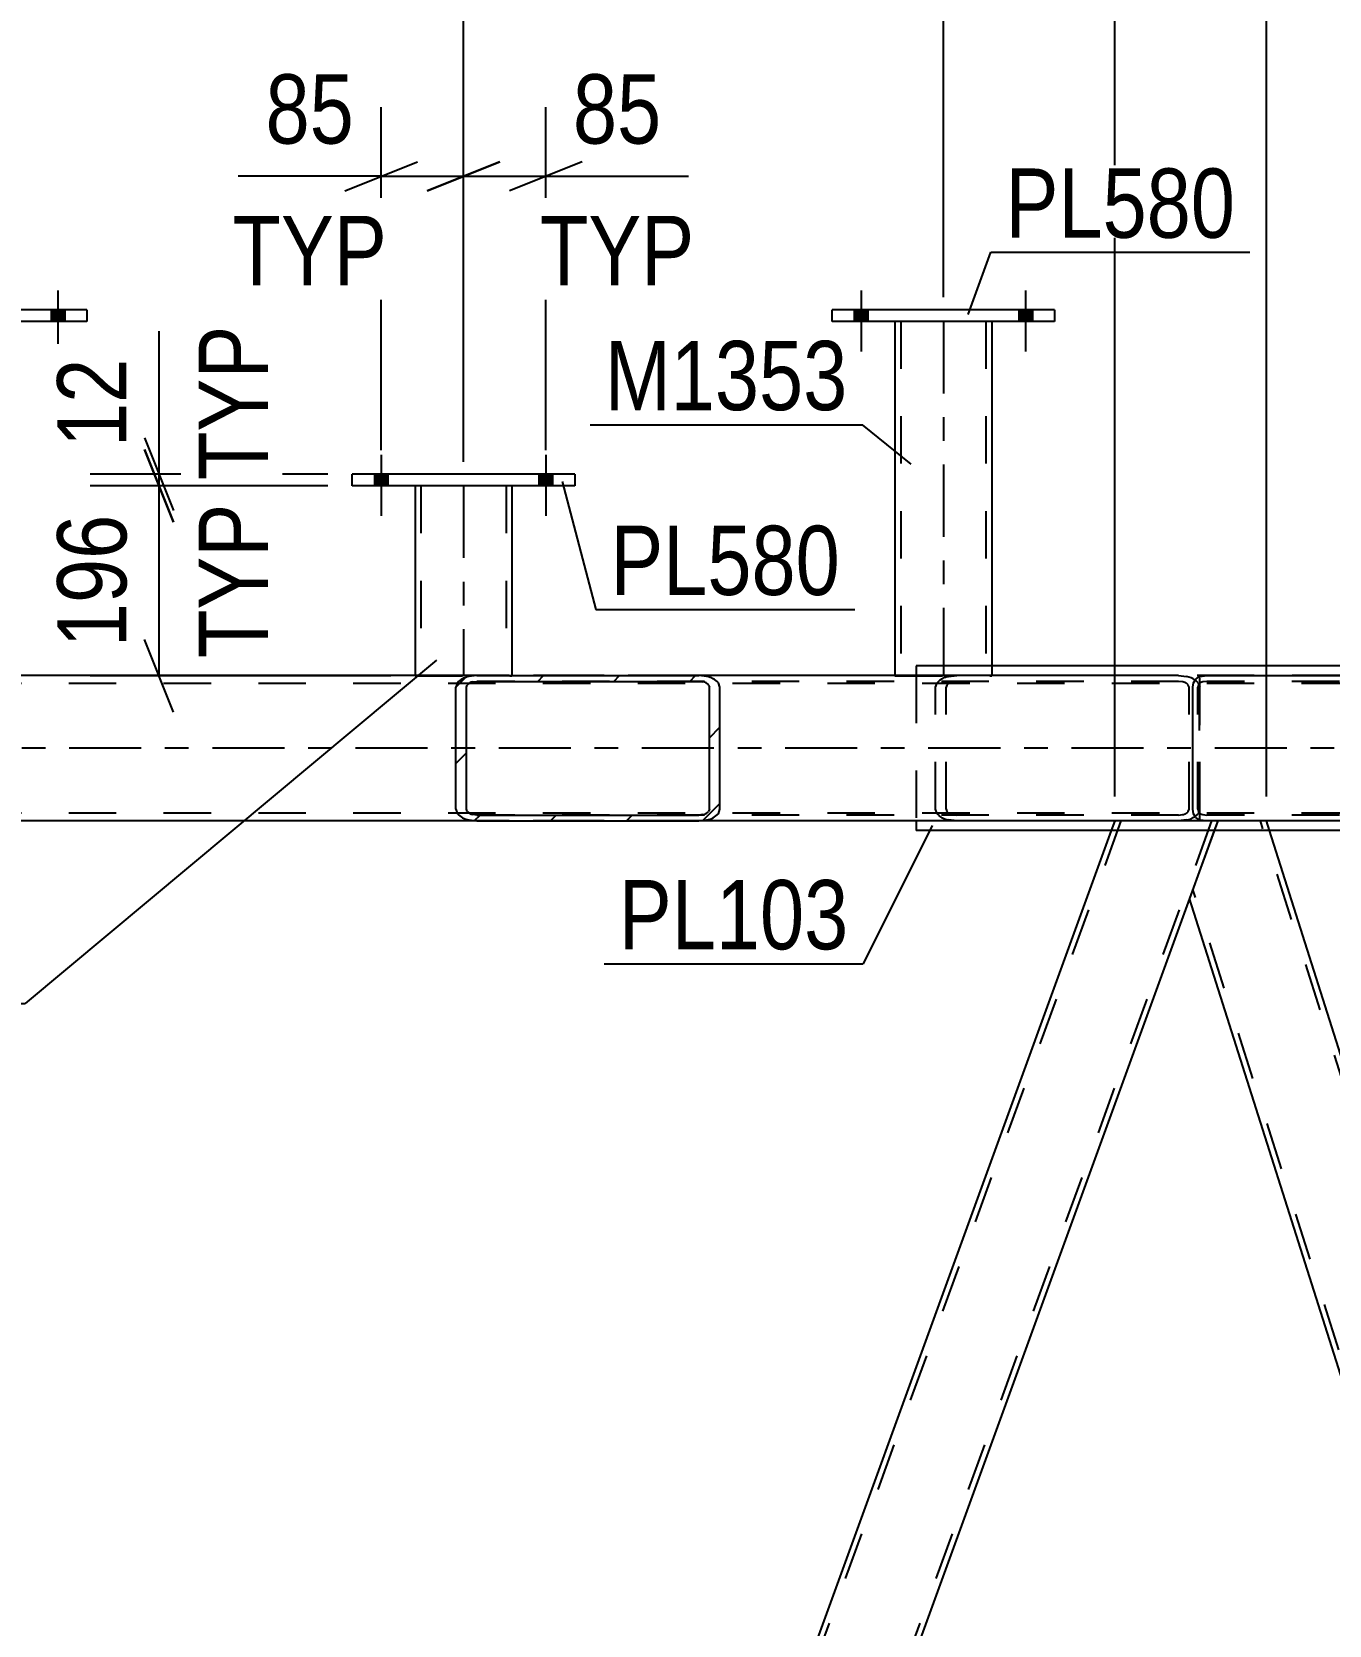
# Model space of a CAD drawing. Header units: millimetres. Extents: x -857 to 332, y -866 to -25.
# Drawn here: x -535.9 to -482.2, y -316.5 to -250.7 of the extents above; entities that cross this region are included whole.
import ezdxf

# ---------------------------------------------------------------- set-up
doc = ezdxf.new("R2010")
doc.units = ezdxf.units.MM
doc.linetypes.add('DXK_LINE_DOT2', pattern=[3.9198, 1.9599, -1.9599])
doc.linetypes.add('DXK_LINE_DOT3', pattern=[5.9187, 2.979, -0.9799, 0.9799, -0.9799])
doc.styles.add('Arial Narrow', font='ARIALN.TTF', dxfattribs={"height": 0.2})

# ---------------------------------------------------------------- blocks, each defined once
blk = doc.blocks.new('Part-570388934-1274 - 1255')
at = {"color": 2, "linetype": 'Continuous'}
for p, q in [((-499.307, -276.909), (-499.307, -277.309)), ((-476.45, -276.909), (-499.307, -276.909)), ((-476.45, -276.909), (-476.45, -277.309)), ((-499.307, -283.309), (-499.307, -283.709)), ((-476.45, -283.709), (-499.307, -283.709)), ((-476.45, -283.309), (-476.45, -283.709))]:
    blk.add_line(p, q, dxfattribs=at)
at = {"color": 7, "linetype": 'DXK_LINE_DOT2'}
for p, q in [((-499.307, -277.309), (-499.307, -283.309)), ((-476.45, -277.309), (-476.45, -283.309))]:
    blk.add_line(p, q, dxfattribs=at)
blk = doc.blocks.new('Part-570388934-1330 - 1255')
at = {"color": 7, "linetype": 'DXK_LINE_DOT2'}
for p, q in [((-490.842, -283.309), (-534.155, -402.309)), ((-487.097, -283.309), (-530.409, -402.309)), ((-491.098, -283.309), (-491.243, -283.709)), ((-486.841, -283.309), (-491.098, -283.309)), ((-491.098, -283.309), (-491.059, -283.309)), ((-486.841, -283.309), (-488.008, -286.515))]:
    blk.add_line(p, q, dxfattribs=at)
at = {"color": 2, "linetype": 'Continuous'}
for p, q in [((-491.243, -283.709), (-533.243, -399.104)), ((-488.008, -286.515), (-530.008, -401.909))]:
    blk.add_line(p, q, dxfattribs=at)
blk = doc.blocks.new('Part-570388934-1336 - 1255')
at = {"linetype": 'Continuous'}
h = blk.add_hatch(dxfattribs=at)
h.set_pattern_fill('', scale=0.7, style=0, pattern_type=0)
h.set_pattern_definition([(45, (-468.3392, -277.789), (-1.57154, 1.57154), [])])
h.paths.add_polyline_path([(-468.273, -277.605), (-468.339, -277.789), (-468.339, -282.829), (-468.273, -283.013), (-468.083, -283.168), (-467.8, -283.272), (-467.466, -283.309), (-458.295, -283.309), (-457.96, -283.272), (-457.677, -283.168), (-457.488, -283.013), (-457.421, -282.829), (-457.421, -277.789), (-457.488, -277.605), (-457.677, -277.45), (-457.96, -277.346), (-458.295, -277.309), (-467.466, -277.309), (-467.8, -277.346), (-468.083, -277.45)])
h.paths.add_polyline_path([(-467.633, -277.567), (-467.466, -277.549), (-458.295, -277.549), (-458.128, -277.567), (-457.986, -277.619), (-457.891, -277.697), (-457.858, -277.789), (-457.858, -282.829), (-457.891, -282.921), (-457.986, -282.999), (-458.128, -283.051), (-458.295, -283.069), (-467.466, -283.069), (-467.633, -283.051), (-467.775, -282.999), (-467.869, -282.921), (-467.902, -282.829), (-467.902, -277.789), (-467.869, -277.697), (-467.775, -277.619)])
at = {"color": 2, "linetype": 'Continuous'}
for p, q in [((-487.878, -277.789), (-487.845, -277.605)), ((-487.878, -282.829), (-487.878, -277.789)), ((-487.845, -277.605), (-487.751, -277.45)), ((-487.751, -277.45), (-487.609, -277.346)), ((-487.609, -277.346), (-487.589, -277.341)), ((-487.589, -277.341), (-487.295, -277.309)), ((-487.295, -277.309), (-467.466, -277.309)), ((-468.273, -277.605), (-468.339, -277.789)), ((-468.339, -282.829), (-468.339, -277.789)), ((-467.902, -277.789), (-467.869, -277.697)), ((-467.902, -282.829), (-467.902, -277.789)), ((-467.466, -277.309), (-467.8, -277.346)), ((-467.633, -277.567), (-467.466, -277.549)), ((-467.466, -277.309), (-458.295, -277.309)), ((-467.466, -277.549), (-458.295, -277.549)), ((-457.96, -277.346), (-458.295, -277.309)), ((-458.295, -277.549), (-458.128, -277.567)), ((-457.891, -277.697), (-457.858, -277.789)), ((-457.858, -282.829), (-457.858, -277.789)), ((-457.421, -277.789), (-457.488, -277.605)), ((-457.421, -282.829), (-457.421, -277.789)), ((-487.845, -283.013), (-487.878, -282.829)), ((-487.751, -283.168), (-487.845, -283.013)), ((-468.339, -282.829), (-468.273, -283.013)), ((-467.869, -282.921), (-467.902, -282.829)), ((-467.466, -283.069), (-467.633, -283.051)), ((-467.466, -283.069), (-458.295, -283.069)), ((-458.128, -283.051), (-458.295, -283.069)), ((-457.858, -282.829), (-457.891, -282.921)), ((-457.488, -283.013), (-457.421, -282.829)), ((-487.609, -283.273), (-487.751, -283.168)), ((-487.589, -283.277), (-487.609, -283.273)), ((-487.295, -283.309), (-487.589, -283.277)), ((-467.466, -283.309), (-487.295, -283.309)), ((-467.8, -283.272), (-467.466, -283.309)), ((-467.466, -283.309), (-458.295, -283.309)), ((-458.295, -283.309), (-457.96, -283.272))]:
    blk.add_line(p, q, dxfattribs=at)
at = {"color": 7, "linetype": 'DXK_LINE_DOT2'}
for p, q in [((-487.643, -277.697), (-487.66, -277.789)), ((-487.66, -282.829), (-487.66, -277.789)), ((-487.604, -277.619), (-487.643, -277.697)), ((-487.462, -277.567), (-487.604, -277.619)), ((-487.604, -277.619), (-487.604, -282.999)), ((-487.589, -283.277), (-487.589, -277.341)), ((-487.295, -277.549), (-487.462, -277.567)), ((-458.295, -277.549), (-487.295, -277.549)), ((-478.124, -277.309), (-477.789, -277.346)), ((-477.957, -277.567), (-478.124, -277.549)), ((-477.687, -277.789), (-477.72, -277.697)), ((-477.687, -282.829), (-477.687, -277.789)), ((-477.317, -277.605), (-477.25, -277.789)), ((-477.25, -282.829), (-477.25, -277.789)), ((-458.295, -277.309), (-467.466, -277.309)), ((-487.66, -282.829), (-487.643, -282.921)), ((-487.643, -282.921), (-487.604, -282.999)), ((-487.604, -282.999), (-487.462, -283.051)), ((-487.462, -283.051), (-487.295, -283.069)), ((-458.295, -283.069), (-487.295, -283.069)), ((-478.124, -283.069), (-477.957, -283.051)), ((-477.72, -282.921), (-477.687, -282.829)), ((-477.25, -282.829), (-477.317, -283.013)), ((-477.789, -283.273), (-478.124, -283.309)), ((-458.295, -283.309), (-467.466, -283.309))]:
    blk.add_line(p, q, dxfattribs=at)
for centre, radius, start, end in [((-478.024, -277.97), 0.409, 41.93612, 80.48182), ((-477.925, -278.151), 0.817, 41.93612, 80.48182), ((-478.024, -282.648), 0.409, 279.51834, 318.06404), ((-477.925, -282.467), 0.817, 279.51834, 318.06404)]:
    blk.add_arc(centre, radius, start, end, dxfattribs=at)
at = {"color": 2, "linetype": 'Continuous'}
for centre, radius, start, end in [((-467.665, -278.151), 0.817, 99.51834, 138.06404), ((-467.565, -277.97), 0.409, 99.51834, 138.06404), ((-458.195, -277.97), 0.409, 41.93612, 80.48182), ((-458.096, -278.151), 0.817, 41.93612, 80.48182), ((-467.665, -282.467), 0.817, 221.93612, 260.48182), ((-467.565, -282.648), 0.409, 221.93612, 260.48182), ((-458.195, -282.648), 0.409, 279.51834, 318.06404), ((-458.096, -282.467), 0.817, 279.51834, 318.06404)]:
    blk.add_arc(centre, radius, start, end, dxfattribs=at)
blk = doc.blocks.new('Part-570388934-1481 - 1255')
at = {"linetype": 'Continuous'}
h = blk.add_hatch(dxfattribs=at)
h.set_pattern_fill('', scale=0.7, style=0, pattern_type=0)
h.set_pattern_definition([(45, (-518.3356, -277.789), (-1.57154, 1.57154), [])])
h.paths.add_polyline_path([(-518.269, -277.605), (-518.336, -277.789), (-518.336, -282.829), (-518.269, -283.013), (-518.08, -283.168), (-517.796, -283.273), (-517.462, -283.309), (-508.291, -283.309), (-507.957, -283.273), (-507.673, -283.168), (-507.484, -283.013), (-507.418, -282.829), (-507.418, -277.789), (-507.484, -277.605), (-507.673, -277.45), (-507.957, -277.346), (-508.291, -277.309), (-517.462, -277.309), (-517.796, -277.346), (-518.08, -277.45)])
h.paths.add_polyline_path([(-517.629, -277.567), (-517.462, -277.549), (-508.291, -277.549), (-508.124, -277.567), (-507.982, -277.619), (-507.888, -277.697), (-507.854, -277.789), (-507.854, -282.829), (-507.888, -282.921), (-507.982, -282.999), (-508.124, -283.051), (-508.291, -283.069), (-517.462, -283.069), (-517.629, -283.051), (-517.771, -282.999), (-517.866, -282.921), (-517.899, -282.829), (-517.899, -277.789), (-517.866, -277.697), (-517.771, -277.619)])
at = {"color": 2, "linetype": 'Continuous'}
for p, q in [((-518.269, -277.605), (-518.336, -277.789)), ((-518.336, -282.829), (-518.336, -277.789)), ((-517.899, -277.789), (-517.866, -277.697)), ((-517.899, -282.829), (-517.899, -277.789)), ((-517.462, -277.309), (-517.796, -277.346)), ((-517.629, -277.567), (-517.462, -277.549)), ((-517.462, -277.309), (-508.291, -277.309)), ((-517.462, -277.549), (-508.291, -277.549)), ((-488.462, -277.309), (-508.291, -277.309)), ((-507.957, -277.346), (-508.291, -277.309)), ((-508.291, -277.549), (-508.124, -277.567)), ((-507.888, -277.697), (-507.854, -277.789)), ((-507.854, -282.829), (-507.854, -277.789)), ((-507.418, -277.789), (-507.484, -277.605)), ((-507.418, -282.829), (-507.418, -277.789)), ((-488.462, -277.309), (-488.128, -277.346)), ((-518.336, -282.829), (-518.269, -283.013)), ((-517.866, -282.921), (-517.899, -282.829)), ((-517.462, -283.069), (-517.629, -283.051)), ((-517.462, -283.069), (-508.291, -283.069)), ((-508.124, -283.051), (-508.291, -283.069)), ((-507.854, -282.829), (-507.888, -282.921)), ((-507.484, -283.013), (-507.418, -282.829)), ((-517.796, -283.273), (-517.462, -283.309)), ((-517.462, -283.309), (-508.291, -283.309)), ((-508.291, -283.309), (-507.957, -283.273)), ((-488.462, -283.309), (-508.291, -283.309)), ((-488.128, -283.272), (-488.462, -283.309))]:
    blk.add_line(p, q, dxfattribs=at)
at = {"color": 7, "linetype": 'DXK_LINE_DOT2'}
for p, q in [((-508.291, -277.309), (-517.462, -277.309)), ((-488.462, -277.549), (-517.462, -277.549)), ((-498.507, -277.789), (-498.44, -277.605)), ((-498.507, -282.829), (-498.507, -277.789)), ((-498.037, -277.697), (-498.07, -277.789)), ((-498.07, -282.829), (-498.07, -277.789)), ((-497.967, -277.346), (-497.633, -277.309)), ((-497.633, -277.549), (-497.8, -277.567)), ((-488.295, -277.567), (-488.462, -277.549)), ((-488.025, -277.789), (-488.059, -277.697)), ((-488.025, -282.829), (-488.025, -277.789)), ((-487.655, -277.605), (-487.631, -277.672)), ((-487.631, -277.672), (-487.589, -277.789)), ((-487.589, -282.829), (-487.589, -277.789)), ((-488.462, -283.069), (-517.462, -283.069)), ((-498.44, -283.013), (-498.507, -282.829)), ((-498.07, -282.829), (-498.037, -282.921)), ((-497.8, -283.051), (-497.633, -283.069)), ((-488.462, -283.069), (-488.295, -283.051)), ((-488.059, -282.921), (-488.025, -282.829)), ((-487.604, -282.87), (-487.655, -283.013)), ((-487.589, -282.829), (-487.604, -282.87)), ((-508.291, -283.309), (-517.462, -283.309)), ((-497.633, -283.309), (-497.967, -283.272))]:
    blk.add_line(p, q, dxfattribs=at)
at = {"color": 2, "linetype": 'Continuous'}
for centre, radius, start, end in [((-517.661, -278.151), 0.817, 99.51834, 138.06404), ((-517.562, -277.97), 0.409, 99.51834, 138.06404), ((-508.192, -277.97), 0.409, 41.93612, 80.48182), ((-508.092, -278.151), 0.817, 41.93612, 80.48182), ((-488.263, -278.151), 0.817, 53.5034, 80.48182), ((-517.661, -282.467), 0.817, 221.93612, 260.48182), ((-517.562, -282.648), 0.409, 221.93612, 260.48182), ((-508.192, -282.648), 0.409, 279.51834, 318.06404), ((-508.092, -282.467), 0.817, 279.51834, 318.06404), ((-488.263, -282.467), 0.817, 279.51834, 306.49439)]:
    blk.add_arc(centre, radius, start, end, dxfattribs=at)
at = {"color": 7, "linetype": 'DXK_LINE_DOT2'}
for centre, radius, start, end in [((-497.832, -278.151), 0.817, 99.51834, 138.06404), ((-497.733, -277.97), 0.409, 99.51834, 138.06404), ((-488.362, -277.97), 0.409, 41.93612, 80.48182), ((-488.263, -278.151), 0.817, 41.93612, 53.5034), ((-497.832, -282.467), 0.817, 221.93612, 260.48182), ((-497.733, -282.648), 0.409, 221.93612, 260.48182), ((-488.362, -282.648), 0.409, 279.51834, 318.06404), ((-488.263, -282.467), 0.817, 306.49439, 318.06404)]:
    blk.add_arc(centre, radius, start, end, dxfattribs=at)
blk = doc.blocks.new('Bolt-570388934-1504 - 1255')
at = {"linetype": 'Continuous'}
for points in [[(-521.141, -268.987), (-521.701, -268.987), (-521.701, -269.467), (-521.141, -269.467)], [(-521.141, -268.987), (-521.701, -268.987), (-521.701, -269.467), (-521.141, -269.467)], [(-514.341, -268.987), (-514.901, -268.987), (-514.901, -269.467), (-514.341, -269.467)], [(-514.341, -268.987), (-514.901, -268.987), (-514.901, -269.467), (-514.341, -269.467)]]:
    blk.add_hatch(color=1, dxfattribs=at).paths.add_polyline_path(points)
at = {"color": 1, "linetype": 'Continuous'}
for p, q in [((-521.421, -268.187), (-521.421, -270.707)), ((-521.421, -268.187), (-521.421, -270.707)), ((-514.621, -268.187), (-514.621, -270.707)), ((-514.621, -268.187), (-514.621, -270.707)), ((-521.701, -268.987), (-521.701, -269.467)), ((-521.701, -268.987), (-521.701, -269.467)), ((-521.141, -268.987), (-521.141, -269.467)), ((-521.141, -268.987), (-521.141, -269.467)), ((-514.901, -268.987), (-514.901, -269.467)), ((-514.901, -268.987), (-514.901, -269.467)), ((-514.341, -268.987), (-514.341, -269.467)), ((-514.341, -268.987), (-514.341, -269.467))]:
    blk.add_line(p, q, dxfattribs=at)
blk = doc.blocks.new('Bolt-570388934-1529 - 1255')
at = {"linetype": 'Continuous'}
for points in [[(-541.304, -262.189), (-541.864, -262.189), (-541.864, -262.669), (-541.304, -262.669)], [(-541.304, -262.189), (-541.864, -262.189), (-541.864, -262.669), (-541.304, -262.669)], [(-534.504, -262.189), (-535.064, -262.189), (-535.064, -262.669), (-534.504, -262.669)], [(-534.504, -262.189), (-535.064, -262.189), (-535.064, -262.669), (-534.504, -262.669)]]:
    blk.add_hatch(color=1, dxfattribs=at).paths.add_polyline_path(points)
at = {"color": 1, "linetype": 'Continuous'}
for p, q in [((-541.584, -261.389), (-541.584, -263.909)), ((-541.584, -261.389), (-541.584, -263.909)), ((-534.784, -261.389), (-534.784, -263.909)), ((-534.784, -261.389), (-534.784, -263.909)), ((-541.864, -262.189), (-541.864, -262.669)), ((-541.864, -262.189), (-541.864, -262.669)), ((-541.304, -262.189), (-541.304, -262.669)), ((-541.304, -262.189), (-541.304, -262.669)), ((-535.064, -262.189), (-535.064, -262.669)), ((-535.064, -262.189), (-535.064, -262.669)), ((-534.504, -262.189), (-534.504, -262.669)), ((-534.504, -262.189), (-534.504, -262.669))]:
    blk.add_line(p, q, dxfattribs=at)
blk = doc.blocks.new('Bolt-570388934-1531 - 1255')
at = {"linetype": 'Continuous'}
for points in [[(-501.304, -262.189), (-501.864, -262.189), (-501.864, -262.669), (-501.304, -262.669)], [(-501.304, -262.189), (-501.864, -262.189), (-501.864, -262.669), (-501.304, -262.669)], [(-494.504, -262.189), (-495.064, -262.189), (-495.064, -262.669), (-494.504, -262.669)], [(-494.504, -262.189), (-495.064, -262.189), (-495.064, -262.669), (-494.504, -262.669)]]:
    blk.add_hatch(color=1, dxfattribs=at).paths.add_polyline_path(points)
at = {"color": 1, "linetype": 'Continuous'}
for p, q in [((-501.584, -261.389), (-501.584, -263.909)), ((-501.584, -261.389), (-501.584, -263.909)), ((-494.784, -261.389), (-494.784, -263.909)), ((-494.784, -261.389), (-494.784, -263.909)), ((-501.864, -262.189), (-501.864, -262.669)), ((-501.864, -262.189), (-501.864, -262.669)), ((-501.304, -262.189), (-501.304, -262.669)), ((-501.304, -262.189), (-501.304, -262.669)), ((-495.064, -262.189), (-495.064, -262.669)), ((-495.064, -262.189), (-495.064, -262.669)), ((-494.504, -262.189), (-494.504, -262.669)), ((-494.504, -262.189), (-494.504, -262.669))]:
    blk.add_line(p, q, dxfattribs=at)
blk = doc.blocks.new('Part-570388934-1709 - 1255')
at = {"color": 7, "linetype": 'DXK_LINE_DOT2'}
for p, q in [((-93.356, -277.629), (-783.56, -277.629)), ((-93.356, -277.309), (-754.709, -277.309)), ((-458.292, -277.309), (-517.464, -277.309)), ((-93.356, -282.989), (-783.56, -282.989)), ((-93.356, -283.309), (-687.73, -283.309)), ((-458.297, -283.309), (-517.46, -283.309))]:
    blk.add_line(p, q, dxfattribs=at)
at = {"color": 2, "linetype": 'Continuous'}
for p, q in [((-517.464, -277.309), (-543.427, -277.309)), ((-517.46, -283.309), (-543.431, -283.309))]:
    blk.add_line(p, q, dxfattribs=at)
at = {"color": 7, "linetype": 'DXK_LINE_DOT3'}
blk.add_line((-93.356, -280.309), (-783.56, -280.309), dxfattribs=at)
blk = doc.blocks.new('Part-570388934-1736 - 1255')
at = {"color": 2, "linetype": 'Continuous'}
for p, q in [((-513.421, -268.987), (-522.621, -268.987)), ((-522.621, -269.467), (-522.621, -268.987)), ((-513.421, -268.987), (-513.421, -269.467)), ((-513.421, -269.467), (-522.621, -269.467))]:
    blk.add_line(p, q, dxfattribs=at)
blk = doc.blocks.new('Part-570388934-1741 - 1255')
at = {"color": 2, "linetype": 'Continuous'}
for p, q in [((-520.021, -269.467), (-520.021, -277.309)), ((-516.021, -269.467), (-516.021, -277.309))]:
    blk.add_line(p, q, dxfattribs=at)
at = {"color": 7, "linetype": 'DXK_LINE_DOT2'}
for p, q in [((-516.021, -269.467), (-520.021, -269.467)), ((-519.984, -269.467), (-520.021, -269.467)), ((-519.781, -269.467), (-519.781, -277.313)), ((-516.261, -269.467), (-516.261, -277.313)), ((-520.021, -277.309), (-520.021, -277.313)), ((-520.021, -277.313), (-516.021, -277.313)), ((-516.021, -277.313), (-516.021, -277.309)), ((-516.021, -277.309), (-516.021, -277.313))]:
    blk.add_line(p, q, dxfattribs=at)
at = {"color": 7, "linetype": 'DXK_LINE_DOT3'}
blk.add_line((-518.021, -269.467), (-518.021, -277.313), dxfattribs=at)
blk = doc.blocks.new('Part-570388934-1779 - 1255')
at = {"color": 2, "linetype": 'Continuous'}
for p, q in [((-533.584, -262.189), (-542.784, -262.189)), ((-542.784, -262.669), (-542.784, -262.189)), ((-533.584, -262.669), (-542.784, -262.669)), ((-533.584, -262.189), (-533.584, -262.669))]:
    blk.add_line(p, q, dxfattribs=at)
blk = doc.blocks.new('Part-570388934-1933 - 1255')
at = {"color": 2, "linetype": 'Continuous'}
for p, q in [((-493.584, -262.189), (-502.784, -262.189)), ((-502.784, -262.669), (-502.784, -262.189)), ((-493.584, -262.669), (-502.784, -262.669)), ((-493.584, -262.189), (-493.584, -262.669))]:
    blk.add_line(p, q, dxfattribs=at)
blk = doc.blocks.new('Part-570388934-1938 - 1255')
at = {"color": 2, "linetype": 'Continuous'}
for p, q in [((-500.184, -262.669), (-500.184, -277.309)), ((-496.184, -262.669), (-496.184, -276.909))]:
    blk.add_line(p, q, dxfattribs=at)
at = {"color": 7, "linetype": 'DXK_LINE_DOT2'}
for p, q in [((-496.184, -262.669), (-500.184, -262.669)), ((-500.148, -262.669), (-500.184, -262.669)), ((-499.944, -262.669), (-499.944, -277.312)), ((-496.424, -262.669), (-496.424, -277.312)), ((-496.184, -276.909), (-496.184, -277.312)), ((-500.184, -277.309), (-500.184, -277.312)), ((-500.184, -277.312), (-496.184, -277.312))]:
    blk.add_line(p, q, dxfattribs=at)
at = {"color": 7, "linetype": 'DXK_LINE_DOT3'}
blk.add_line((-498.184, -262.669), (-498.184, -277.312), dxfattribs=at)
blk = doc.blocks.new('Part-570388934-2093 - 1255')
at = {"color": 2, "linetype": 'Continuous'}
for p, q in [((-486.987, -283.709), (-488.008, -286.515)), ((-448.109, -399.103), (-484.701, -283.709)), ((-451.416, -401.909), (-488.008, -286.515))]:
    blk.add_line(p, q, dxfattribs=at)
at = {"color": 7, "linetype": 'DXK_LINE_DOT2'}
for p, q in [((-486.841, -283.309), (-486.987, -283.709)), ((-484.828, -283.309), (-486.841, -283.309)), ((-448.244, -399.473), (-485.08, -283.309)), ((-484.701, -283.709), (-484.828, -283.309)), ((-451.037, -402.309), (-487.873, -286.145))]:
    blk.add_line(p, q, dxfattribs=at)
blk = doc.blocks.new('StraightDimension-570388934-3036 - 1255')
at = {"color": 7, "linetype": 'Continuous'}
blk.add_line((-491.098, -282.309), (-491.098, -202.412), dxfattribs=at)
blk = doc.blocks.new('StraightDimension-570388934-2585 - 1255')
at = {"color": 7, "linetype": 'Continuous'}
for p, q in [((-521.421, -267.987), (-521.421, -253.824)), ((-518.021, -268.467), (-518.021, -253.824)), ((-522.921, -257.274), (-519.921, -256.074)), ((-516.521, -256.074), (-519.521, -257.274)), ((-521.421, -256.674), (-527.327, -256.674)), ((-521.421, -256.674), (-527.327, -256.674)), ((-521.421, -256.674), (-518.021, -256.674))]:
    blk.add_line(p, q, dxfattribs=at)
at = {"color": 0}
blk.add_wipeout([(-521.946, -255.924), (-521.946, -251.724), (-526.802, -251.724), (-526.802, -255.924)], dxfattribs=at)
at = {"color": 0, "linetype": 'Continuous'}
blk.add_wipeout([(-520.579, -261.774), (-520.579, -257.574), (-528.169, -257.574), (-528.169, -261.774)], dxfattribs=at)
at = {"color": 3, "style": 'Arial Narrow'}
blk.add_text('85', height=2.8633, dxfattribs=at).set_placement((-526.202, -255.324))
at = {"color": 3, "linetype": 'Continuous', "style": 'Arial Narrow'}
blk.add_text('TYP', height=2.8633, dxfattribs=at).set_placement((-527.569, -261.174))
blk = doc.blocks.new('StraightDimension-570388934-2702 - 1255')
at = {"color": 7, "linetype": 'Continuous'}
for p, q in [((-498.184, -261.669), (-498.184, -226.639)), ((-466.94, -268.467), (-466.94, -226.639)), ((-496.684, -234.652), (-499.684, -235.852)), ((-468.44, -235.852), (-465.44, -234.652)), ((-498.184, -235.252), (-466.94, -235.252))]:
    blk.add_line(p, q, dxfattribs=at)
at = {"color": 0}
blk.add_wipeout([(-479.22, -234.502), (-479.22, -230.302), (-485.904, -230.302), (-485.904, -234.502)], dxfattribs=at)
at = {"color": 3, "style": 'Arial Narrow'}
blk.add_text('781', height=2.8633, dxfattribs=at).set_placement((-485.304, -233.902))
at = {"color": 0, "linetype": 'Continuous'}
blk.add_wipeout([(-467.54, -226.039), (-471.74, -226.039), (-471.74, -234.552), (-467.54, -234.552)], dxfattribs=at)
at = {"color": 3, "linetype": 'Continuous', "style": 'Arial Narrow'}
blk.add_text('7916', height=2.8633, rotation=90.00021, dxfattribs=at).set_placement((-468.14, -233.952))
blk = doc.blocks.new('StraightDimension-570388934-2593 - 1255')
at = {"color": 7, "linetype": 'Continuous'}
for p, q in [((-518.021, -268.467), (-518.021, -253.824)), ((-514.621, -267.987), (-514.621, -253.824)), ((-519.521, -257.274), (-516.521, -256.074)), ((-513.121, -256.074), (-516.121, -257.274)), ((-518.021, -256.674), (-514.621, -256.674)), ((-514.621, -256.674), (-508.714, -256.674)), ((-514.621, -256.674), (-508.714, -256.674))]:
    blk.add_line(p, q, dxfattribs=at)
at = {"color": 0}
blk.add_wipeout([(-509.239, -255.924), (-509.239, -251.724), (-514.096, -251.724), (-514.096, -255.924)], dxfattribs=at)
at = {"color": 0, "linetype": 'Continuous'}
blk.add_wipeout([(-507.873, -261.774), (-507.873, -257.574), (-515.462, -257.574), (-515.462, -261.774)], dxfattribs=at)
at = {"color": 3, "style": 'Arial Narrow'}
blk.add_text('85', height=2.8633, dxfattribs=at).set_placement((-513.496, -255.324))
at = {"color": 3, "linetype": 'Continuous', "style": 'Arial Narrow'}
blk.add_text('TYP', height=2.8633, dxfattribs=at).set_placement((-514.862, -261.174))
blk = doc.blocks.new('StraightDimension-570388934-2578 - 1255')
at = {"color": 7, "linetype": 'Continuous'}
for p, q in [((-530.602, -268.987), (-530.602, -263.081)), ((-530.602, -268.987), (-530.602, -263.081)), ((-531.202, -267.487), (-530.002, -270.487)), ((-530.002, -270.967), (-531.202, -267.967)), ((-523.621, -268.987), (-533.452, -268.987)), ((-530.602, -269.467), (-530.602, -268.987)), ((-523.621, -269.467), (-533.452, -269.467))]:
    blk.add_line(p, q, dxfattribs=at)
at = {"color": 0, "linetype": 'Continuous'}
blk.add_wipeout([(-525.502, -262.239), (-529.702, -262.239), (-529.702, -269.829), (-525.502, -269.829)], dxfattribs=at)
at = {"color": 0}
blk.add_wipeout([(-531.352, -263.606), (-535.552, -263.606), (-535.552, -268.462), (-531.352, -268.462)], dxfattribs=at)
at = {"color": 3, "linetype": 'Continuous', "style": 'Arial Narrow'}
blk.add_text('TYP', height=2.8633, rotation=90.00021, dxfattribs=at).set_placement((-526.102, -269.229))
at = {"color": 3, "style": 'Arial Narrow'}
blk.add_text('12', height=2.8633, rotation=90.00021, dxfattribs=at).set_placement((-531.952, -267.862))
blk = doc.blocks.new('StraightDimension-570388934-3000 - 1255')
at = {"color": 7, "linetype": 'Continuous'}
blk.add_line((-484.828, -282.309), (-484.828, -197.912), dxfattribs=at)
blk = doc.blocks.new('StraightDimension-570388934-2690 - 1255')
at = {"color": 7, "linetype": 'Continuous'}
for p, q in [((-538.184, -261.669), (-538.184, -226.639)), ((-518.021, -268.467), (-518.021, -226.639)), ((-536.684, -234.652), (-539.684, -235.852)), ((-519.521, -235.852), (-516.521, -234.652)), ((-538.184, -235.252), (-518.021, -235.252))]:
    blk.add_line(p, q, dxfattribs=at)
at = {"color": 0}
blk.add_wipeout([(-524.76, -234.502), (-524.76, -230.302), (-531.445, -230.302), (-531.445, -234.502)], dxfattribs=at)
at = {"color": 3, "style": 'Arial Narrow'}
blk.add_text('504', height=2.8633, dxfattribs=at).set_placement((-530.845, -233.902))
at = {"color": 0, "linetype": 'Continuous'}
blk.add_wipeout([(-518.621, -226.039), (-522.821, -226.039), (-522.821, -234.552), (-518.621, -234.552)], dxfattribs=at)
at = {"color": 3, "linetype": 'Continuous', "style": 'Arial Narrow'}
blk.add_text('6638', height=2.8633, rotation=90.00021, dxfattribs=at).set_placement((-519.221, -233.952))
blk = doc.blocks.new('StraightDimension-570388934-2696 - 1255')
at = {"color": 7, "linetype": 'Continuous'}
for p, q in [((-518.021, -268.467), (-518.021, -226.639)), ((-498.184, -261.669), (-498.184, -226.639)), ((-516.521, -234.652), (-519.521, -235.852)), ((-499.684, -235.852), (-496.684, -234.652)), ((-518.021, -235.252), (-498.184, -235.252))]:
    blk.add_line(p, q, dxfattribs=at)
at = {"color": 0}
blk.add_wipeout([(-504.76, -234.502), (-504.76, -230.302), (-511.445, -230.302), (-511.445, -234.502)], dxfattribs=at)
at = {"color": 3, "style": 'Arial Narrow'}
blk.add_text('496', height=2.8633, dxfattribs=at).set_placement((-510.845, -233.902))
at = {"color": 0, "linetype": 'Continuous'}
blk.add_wipeout([(-498.784, -226.039), (-502.984, -226.039), (-502.984, -234.552), (-498.784, -234.552)], dxfattribs=at)
at = {"color": 3, "linetype": 'Continuous', "style": 'Arial Narrow'}
blk.add_text('7134', height=2.8633, rotation=90.00021, dxfattribs=at).set_placement((-499.384, -233.952))
blk = doc.blocks.new('StraightDimension-570388934-2569 - 1255')
at = {"color": 7, "linetype": 'Continuous'}
for p, q in [((-531.202, -267.967), (-530.002, -270.967)), ((-523.621, -269.467), (-533.452, -269.467)), ((-530.602, -277.313), (-530.602, -269.467)), ((-530.002, -278.813), (-531.202, -275.813)), ((-521.021, -277.313), (-533.452, -277.313))]:
    blk.add_line(p, q, dxfattribs=at)
at = {"color": 0, "linetype": 'Continuous'}
blk.add_wipeout([(-525.502, -269.595), (-529.702, -269.595), (-529.702, -277.185), (-525.502, -277.185)], dxfattribs=at)
at = {"color": 0}
blk.add_wipeout([(-531.352, -270.048), (-535.552, -270.048), (-535.552, -276.732), (-531.352, -276.732)], dxfattribs=at)
at = {"color": 3, "linetype": 'Continuous', "style": 'Arial Narrow'}
blk.add_text('TYP', height=2.8633, rotation=90.00021, dxfattribs=at).set_placement((-526.102, -276.585))
at = {"color": 3, "style": 'Arial Narrow'}
blk.add_text('196', height=2.8633, rotation=90.00021, dxfattribs=at).set_placement((-531.952, -276.132))
blk = doc.blocks.new('StraightDimension-570388934-3018 - 1255')
at = {"color": 7, "linetype": 'Continuous'}
for p, q in [((-484.828, -282.309), (-484.828, -197.912)), ((-491.098, -282.309), (-491.098, -202.412))]:
    blk.add_line(p, q, dxfattribs=at)
blk = doc.blocks.new('Mark-570388934-1269 - 1255')
at = {"color": 30, "linetype": 'Continuous'}
for p in [(-498.645, -283.499), (-512.199, -289.217)]:
    blk.add_line(p, (-501.495, -289.217), dxfattribs=at)
at = {"color": 0}
blk.add_wipeout([(-502.095, -288.617), (-502.095, -285.617), (-511.599, -285.617), (-511.599, -288.617)], dxfattribs=at)
blk.add_wipeout([(-502.095, -288.617), (-502.095, -285.617), (-511.599, -285.617), (-511.599, -288.617)], dxfattribs=at)
at = {"color": 3, "style": 'Arial Narrow'}
blk.add_text('PL103', height=2.8633, dxfattribs=at).set_placement((-511.599, -288.617))
blk = doc.blocks.new('Mark-570388934-1732 - 1255')
at = {"color": 30, "linetype": 'Continuous'}
for p, q in [((-513.945, -269.29), (-512.55, -274.576)), ((-512.55, -274.576), (-501.846, -274.576))]:
    blk.add_line(p, q, dxfattribs=at)
at = {"color": 0}
blk.add_wipeout([(-502.446, -273.976), (-502.446, -270.976), (-511.95, -270.976), (-511.95, -273.976)], dxfattribs=at)
blk.add_wipeout([(-502.446, -273.976), (-502.446, -270.976), (-511.95, -270.976), (-511.95, -273.976)], dxfattribs=at)
at = {"color": 3, "style": 'Arial Narrow'}
blk.add_text('PL580', height=2.8633, dxfattribs=at).set_placement((-511.95, -273.976))
blk = doc.blocks.new('Mark-570388934-1737 - 1255')
at = {"color": 30, "linetype": 'Continuous'}
for p in [(-519.139, -276.674), (-547.396, -290.852)]:
    blk.add_line(p, (-536.144, -290.852), dxfattribs=at)
at = {"color": 0}
blk.add_wipeout([(-536.744, -290.252), (-536.744, -287.252), (-546.796, -287.252), (-546.796, -290.252)], dxfattribs=at)
blk.add_wipeout([(-536.744, -290.252), (-536.744, -287.252), (-546.796, -287.252), (-546.796, -290.252)], dxfattribs=at)
at = {"color": 3, "style": 'Arial Narrow'}
blk.add_text('M1362', height=2.8633, dxfattribs=at).set_placement((-546.796, -290.252))
blk = doc.blocks.new('Mark-570388934-1929 - 1255')
at = {"color": 30, "linetype": 'Continuous'}
for p, q in [((-497.164, -262.389), (-496.215, -259.816)), ((-496.215, -259.816), (-485.511, -259.816))]:
    blk.add_line(p, q, dxfattribs=at)
at = {"color": 0}
blk.add_wipeout([(-486.111, -259.216), (-486.111, -256.216), (-495.615, -256.216), (-495.615, -259.216)], dxfattribs=at)
blk.add_wipeout([(-486.111, -259.216), (-486.111, -256.216), (-495.615, -256.216), (-495.615, -259.216)], dxfattribs=at)
at = {"color": 3, "style": 'Arial Narrow'}
blk.add_text('PL580', height=2.8633, dxfattribs=at).set_placement((-495.615, -259.216))
blk = doc.blocks.new('Mark-570388934-1934 - 1255')
at = {"color": 30, "linetype": 'Continuous'}
for p in [(-512.784, -266.939), (-499.514, -268.565)]:
    blk.add_line(p, (-501.532, -266.939), dxfattribs=at)
at = {"color": 0}
blk.add_wipeout([(-502.132, -266.339), (-502.132, -263.339), (-512.184, -263.339), (-512.184, -266.339)], dxfattribs=at)
blk.add_wipeout([(-502.132, -266.339), (-502.132, -263.339), (-512.184, -263.339), (-512.184, -266.339)], dxfattribs=at)
at = {"color": 3, "style": 'Arial Narrow'}
blk.add_text('M1353', height=2.8633, dxfattribs=at).set_placement((-512.184, -266.339))

msp = doc.modelspace()

# ---------------------------------------------------------------- block references
for name in ['Bolt-570388934-1529 - 1255', 'Bolt-570388934-1531 - 1255', 'Part-570388934-1779 - 1255', 'Part-570388934-1933 - 1255', 'Part-570388934-1938 - 1255', 'Bolt-570388934-1504 - 1255', 'Part-570388934-1736 - 1255', 'Part-570388934-1741 - 1255', 'Part-570388934-1274 - 1255', 'Part-570388934-1709 - 1255', 'Part-570388934-1481 - 1255', 'Part-570388934-1336 - 1255', 'Part-570388934-1330 - 1255', 'Part-570388934-2093 - 1255']:
    msp.add_blockref(name, (0, 0))

# ---------------------------------------------------------------- next in the draw order: block references
for name in ['StraightDimension-570388934-3036 - 1255', 'Mark-570388934-1269 - 1255']:
    msp.add_blockref(name, (0, 0))

# ---------------------------------------------------------------- next in the draw order: block references
for name in ['StraightDimension-570388934-2702 - 1255', 'StraightDimension-570388934-2585 - 1255', 'Mark-570388934-1732 - 1255']:
    msp.add_blockref(name, (0, 0))

# ---------------------------------------------------------------- next in the draw order: block references
for name in ['StraightDimension-570388934-3000 - 1255', 'StraightDimension-570388934-2593 - 1255', 'StraightDimension-570388934-2578 - 1255']:
    msp.add_blockref(name, (0, 0))

# ---------------------------------------------------------------- next in the draw order: block references
for name in ['StraightDimension-570388934-3018 - 1255', 'StraightDimension-570388934-2690 - 1255']:
    msp.add_blockref(name, (0, 0))

# ---------------------------------------------------------------- next in the draw order: block references
for name in ['StraightDimension-570388934-2696 - 1255', 'StraightDimension-570388934-2569 - 1255']:
    msp.add_blockref(name, (0, 0))

# ---------------------------------------------------------------- next in the draw order: block references
for name in ['Mark-570388934-1929 - 1255', 'Mark-570388934-1934 - 1255', 'Mark-570388934-1737 - 1255']:
    msp.add_blockref(name, (0, 0))

doc.saveas('drawing.dxf')
